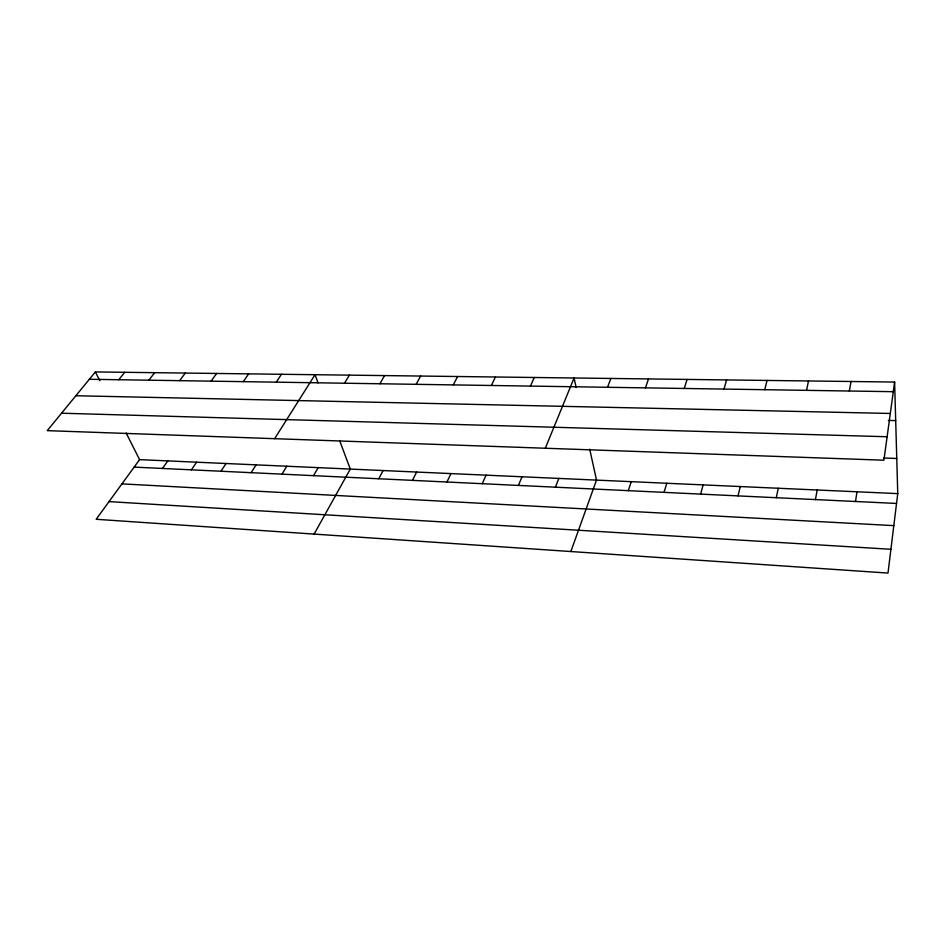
<?xml version="1.0" encoding="UTF-8"?>
<svg xmlns="http://www.w3.org/2000/svg" width="945" height="945" viewBox="0 0 945 945"><rect width="100%" height="100%" fill="white"/><g stroke="black" fill="none" stroke-linecap="round" stroke-linejoin="round"><path stroke-width="1.42" d="M897.75 493.609L887.993 573.072L96.166 519.289L139.576 459.636L897.75 493.609L894.608 382.052L95.386 371.928L47.25 430.648L883.906 460.203L894.608 382.052M855.497 501.5L856.997 491.79M849.366 391.006L851.02 381.496M815.417 499.586L817.189 490.006M806.534 390.344L808.507 380.965M776.258 497.72L778.302 488.258M737.998 495.889L740.289 486.557M764.765 389.706L767.033 380.433M700.599 494.105L703.139 484.891M724.012 389.08L726.575 379.925M664.04 492.369L666.804 483.261M684.251 388.466L687.086 379.417M628.283 490.668L631.272 481.666M645.435 387.863L648.518 378.933M570.851 551.526L596.508 480.107L589.715 449.182M607.529 387.273L610.872 378.461M555.412 487.195L558.826 478.418M545.312 448.237L574.076 377.988L576.178 387.556M518.403 485.423L522.018 476.776M530.452 386.08L534.256 377.492M482.257 483.698L486.073 475.158M446.95 482.021L450.954 473.587M491.388 385.477L495.428 376.996M412.445 480.379L416.639 472.051M453.305 384.898L457.569 376.512M378.732 478.772L383.091 470.551M416.154 384.32L420.619 376.051M314.106 534.09L350.288 469.074L339.609 440.512M379.902 383.764L384.568 375.59M313.527 475.654L318.193 467.633M344.523 383.209L349.378 375.141M282 474.154L286.808 466.228M274.652 438.681L315.016 374.716L318.063 382.879M251.146 472.689L256.095 464.857M220.953 471.248L226.044 463.511M276.259 382.158L281.445 374.291M191.41 469.842L196.619 462.188M243.302 381.65L248.653 373.877M162.469 468.46L167.797 460.9M211.113 381.154L216.606 373.464M179.644 380.67L185.279 373.074M148.873 380.185L154.649 372.684M118.798 379.725L124.693 372.306M89.373 379.276L893.297 391.691M75.86 395.742L890.308 413.461M888.347 420.419L895.695 420.596M61.555 413.201L887.119 436.744M883.835 458.03L896.758 458.479M134.143 467.102L896.545 503.449M121.952 483.864L893.816 525.633M109.041 501.606L890.911 549.281M95.386 371.928L99.839 380.752M126.157 432.999L139.576 459.636"/></g></svg>
